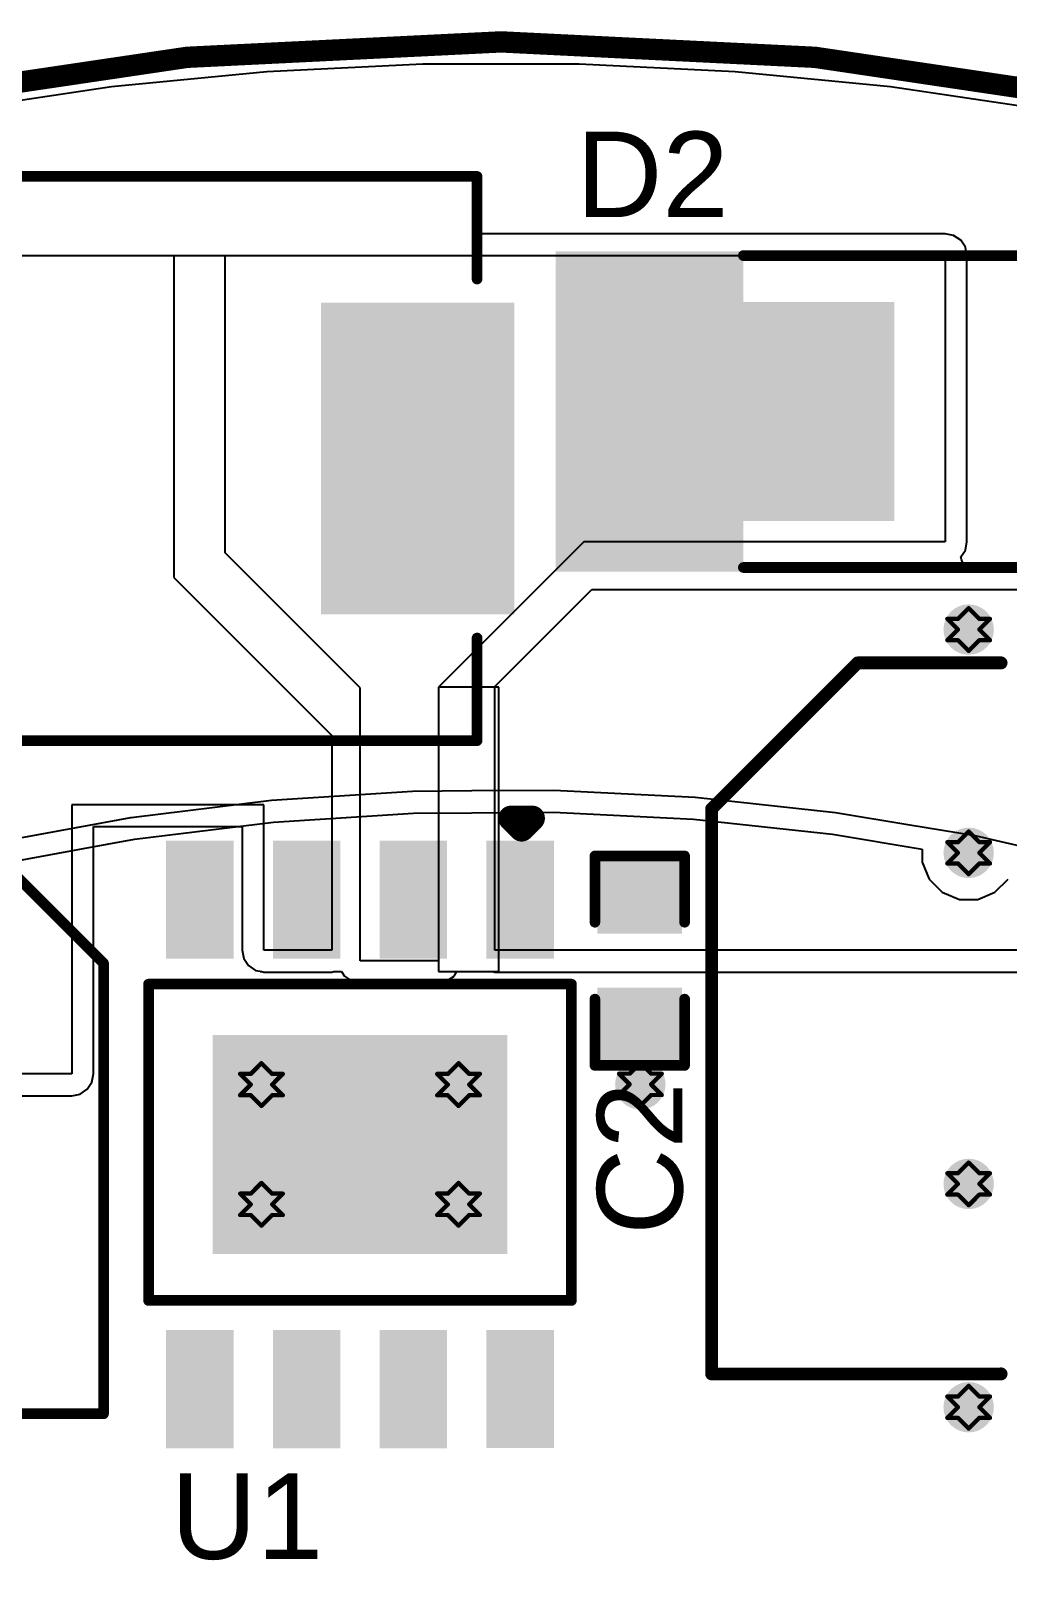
# Model space of a CAD drawing. Header units: inches. Extents: x -38 to 391, y -38 to 85.
# Drawn here: x -5.59 to 6.03, y 19.68 to 38.23 of the extents above; entities that cross this region are included whole.
import ezdxf

# ---------------------------------------------------------------- set-up
doc = ezdxf.new("R2010")
doc.units = ezdxf.units.IN
for name, color, linetype in [('Board Outline', 216, 'Continuous'), ('Bottom Layer', 5, 'Continuous'), ('Drill Drawing', 1, 'Continuous'), ('Top Layer', 1, 'Continuous'), ('Top Overlay', 2, 'Continuous'), ('Top Paste', 8, 'Continuous'), ('Top Solder', 216, 'Continuous'), ('Via Holes', 16, 'Continuous')]:
    doc.layers.add(name, color=color, linetype=linetype)
doc.styles.add('Arial', font='', dxfattribs={"height": 0.2})
doc.styles.get('Arial').set_extended_font_data('Arial')

msp = doc.modelspace()

# ---------------------------------------------------------------- hatches: boundary and pattern name
at = {"layer": 'Bottom Layer'}
h = msp.add_hatch(color=5, dxfattribs=at)
edge = h.paths.add_edge_path()
edge.add_arc((5.563, 31.114), 0.3, 0, 360)
h = msp.add_hatch(color=5, dxfattribs=at)
edge = h.paths.add_edge_path()
edge.add_arc((5.563, 28.46), 0.3, 0, 360)
h = msp.add_hatch(color=5, dxfattribs=at)
edge = h.paths.add_edge_path()
edge.add_arc((-2.849, 25.705), 0.3, 0, 360)
h = msp.add_hatch(color=5, dxfattribs=at)
edge = h.paths.add_edge_path()
edge.add_arc((-0.504, 25.705), 0.3, 0, 360)
h = msp.add_hatch(color=5, dxfattribs=at)
edge = h.paths.add_edge_path()
edge.add_arc((1.658, 25.708), 0.3, 0, 360)
h = msp.add_hatch(color=5, dxfattribs=at)
edge = h.paths.add_edge_path()
edge.add_arc((5.563, 24.524), 0.3, 0, 360)
h = msp.add_hatch(color=5, dxfattribs=at)
edge = h.paths.add_edge_path()
edge.add_arc((-2.849, 24.282), 0.3, 0, 360)
h = msp.add_hatch(color=5, dxfattribs=at)
edge = h.paths.add_edge_path()
edge.add_arc((-0.504, 24.282), 0.3, 0, 360)
h = msp.add_hatch(color=5, dxfattribs=at)
edge = h.paths.add_edge_path()
edge.add_arc((5.563, 21.87), 0.3, 0, 360)
at = {"layer": 'Top Layer'}
for points in [[(0.059, 34.897), (0.059, 31.397), (-2.041, 31.397), (-2.041, 34.897)], [(4.575, 34.906), (4.575, 32.506), (1.775, 32.506), (1.775, 34.906)], [(-3.281, 28.502), (-3.281, 27.302), (-3.881, 27.302), (-3.881, 28.502)], [(-2.011, 28.502), (-2.011, 27.302), (-2.611, 27.302), (-2.611, 28.502)], [(-0.741, 28.502), (-0.741, 27.302), (-1.341, 27.302), (-1.341, 28.502)], [(0.529, 28.502), (0.529, 27.302), (-0.071, 27.302), (-0.071, 28.502)], [(1.206, 28.321), (2.095, 28.321), (2.095, 27.559), (1.206, 27.559)], [(1.206, 26.797), (2.095, 26.797), (2.095, 26.035), (1.206, 26.035)], [(-0.026, 26.194), (-0.026, 23.794), (-3.326, 23.794), (-3.326, 26.194)], [(-3.281, 22.685), (-3.281, 21.485), (-3.881, 21.485), (-3.881, 22.685)], [(-2.011, 22.685), (-2.011, 21.485), (-2.611, 21.485), (-2.611, 22.685)], [(-0.741, 22.685), (-0.741, 21.485), (-1.341, 21.485), (-1.341, 22.685)], [(0.529, 22.685), (0.529, 21.485), (-0.071, 21.485), (-0.071, 22.685)]]:
    msp.add_hatch(color=1, dxfattribs=at).paths.add_polyline_path(points)
h = msp.add_hatch(color=1, dxfattribs=at)
edge = h.paths.add_edge_path()
edge.add_arc((5.563, 31.114), 0.3, 0, 360)
h = msp.add_hatch(color=1, dxfattribs=at)
edge = h.paths.add_edge_path()
edge.add_arc((5.563, 28.46), 0.3, 0, 360)
h = msp.add_hatch(color=1, dxfattribs=at)
edge = h.paths.add_edge_path()
edge.add_arc((-2.849, 25.705), 0.3, 0, 360)
h = msp.add_hatch(color=1, dxfattribs=at)
edge = h.paths.add_edge_path()
edge.add_arc((-0.504, 25.705), 0.3, 0, 360)
h = msp.add_hatch(color=1, dxfattribs=at)
edge = h.paths.add_edge_path()
edge.add_arc((1.658, 25.708), 0.3, 0, 360)
h = msp.add_hatch(color=1, dxfattribs=at)
edge = h.paths.add_edge_path()
edge.add_arc((5.563, 24.524), 0.3, 0, 360)
h = msp.add_hatch(color=1, dxfattribs=at)
edge = h.paths.add_edge_path()
edge.add_arc((-2.849, 24.282), 0.3, 0, 360)
h = msp.add_hatch(color=1, dxfattribs=at)
edge = h.paths.add_edge_path()
edge.add_arc((-0.504, 24.282), 0.3, 0, 360)
h = msp.add_hatch(color=1, dxfattribs=at)
edge = h.paths.add_edge_path()
edge.add_arc((5.563, 21.87), 0.3, 0, 360)
at = {"layer": 'Top Overlay'}
for points in [[(2.884, 35.611), (0.649, 35.611), (0.649, 34.95), (2.884, 34.95)], [(1.741, 35.357), (0.649, 35.357), (0.649, 32.36), (1.741, 32.36)], [(2.884, 32.461), (0.649, 32.461), (0.649, 31.801), (2.884, 31.801)]]:
    msp.add_hatch(color=2, dxfattribs=at).paths.add_polyline_path(points)
at = {"layer": 'Top Paste'}
for points in [[(0.059, 34.897), (0.059, 31.397), (-2.041, 31.397), (-2.041, 34.897)], [(4.575, 34.906), (4.575, 32.506), (1.775, 32.506), (1.775, 34.906)], [(-3.281, 28.502), (-3.281, 27.302), (-3.881, 27.302), (-3.881, 28.502)], [(-2.011, 28.502), (-2.011, 27.302), (-2.611, 27.302), (-2.611, 28.502)], [(-0.741, 28.502), (-0.741, 27.302), (-1.341, 27.302), (-1.341, 28.502)], [(0.529, 28.502), (0.529, 27.302), (-0.071, 27.302), (-0.071, 28.502)], [(1.206, 28.321), (2.095, 28.321), (2.095, 27.559), (1.206, 27.559)], [(1.206, 26.797), (2.095, 26.797), (2.095, 26.035), (1.206, 26.035)], [(-0.026, 26.194), (-0.026, 23.794), (-3.326, 23.794), (-3.326, 26.194)], [(-3.281, 22.685), (-3.281, 21.485), (-3.881, 21.485), (-3.881, 22.685)], [(-2.011, 22.685), (-2.011, 21.485), (-2.611, 21.485), (-2.611, 22.685)], [(-0.741, 22.685), (-0.741, 21.485), (-1.341, 21.485), (-1.341, 22.685)], [(0.529, 22.685), (0.529, 21.485), (-0.071, 21.485), (-0.071, 22.685)]]:
    msp.add_hatch(color=8, dxfattribs=at).paths.add_polyline_path(points)
at = {"layer": 'Top Solder'}
for points in [[(0.161, 34.999), (0.161, 31.295), (-2.142, 31.295), (-2.142, 34.999)], [(4.677, 35.007), (4.677, 32.404), (1.673, 32.404), (1.673, 35.007)], [(-3.18, 28.604), (-3.18, 27.2), (-3.983, 27.2), (-3.983, 28.604)], [(-1.91, 28.604), (-1.91, 27.201), (-2.713, 27.201), (-2.713, 28.604)], [(-0.64, 28.604), (-0.64, 27.2), (-1.443, 27.2), (-1.443, 28.604)], [(0.63, 28.604), (0.63, 27.201), (-0.173, 27.201), (-0.173, 28.604)], [(1.147, 28.381), (2.155, 28.381), (2.155, 27.499), (1.147, 27.499)], [(1.147, 26.857), (2.155, 26.857), (2.155, 25.975), (1.147, 25.975)], [(0.075, 26.295), (0.075, 23.692), (-3.428, 23.692), (-3.428, 26.295)], [(-3.18, 22.787), (-3.18, 21.383), (-3.983, 21.383), (-3.983, 22.787)], [(-1.91, 22.787), (-1.91, 21.383), (-2.713, 21.383), (-2.713, 22.787)], [(-0.64, 22.787), (-0.64, 21.383), (-1.443, 21.383), (-1.443, 22.787)], [(0.63, 22.787), (0.63, 21.384), (-0.173, 21.384), (-0.173, 22.787)]]:
    msp.add_hatch(color=216, dxfattribs=at).paths.add_polyline_path(points)
at = {"layer": 'Via Holes'}
h = msp.add_hatch(color=7, dxfattribs=at)
edge = h.paths.add_edge_path()
edge.add_arc((5.563, 31.114), 0.15, 0, 360)
h = msp.add_hatch(color=7, dxfattribs=at)
edge = h.paths.add_edge_path()
edge.add_arc((5.563, 28.46), 0.15, 0, 360)
h = msp.add_hatch(color=7, dxfattribs=at)
edge = h.paths.add_edge_path()
edge.add_arc((-2.849, 25.705), 0.15, 0, 360)
h = msp.add_hatch(color=7, dxfattribs=at)
edge = h.paths.add_edge_path()
edge.add_arc((-0.504, 25.705), 0.15, 0, 360)
h = msp.add_hatch(color=7, dxfattribs=at)
edge = h.paths.add_edge_path()
edge.add_arc((1.658, 25.708), 0.15, 0, 360)
h = msp.add_hatch(color=7, dxfattribs=at)
edge = h.paths.add_edge_path()
edge.add_arc((5.563, 24.524), 0.15, 0, 360)
h = msp.add_hatch(color=7, dxfattribs=at)
edge = h.paths.add_edge_path()
edge.add_arc((-2.849, 24.282), 0.15, 0, 360)
h = msp.add_hatch(color=7, dxfattribs=at)
edge = h.paths.add_edge_path()
edge.add_arc((-0.504, 24.282), 0.15, 0, 360)
h = msp.add_hatch(color=7, dxfattribs=at)
edge = h.paths.add_edge_path()
edge.add_arc((5.563, 21.87), 0.15, 0, 360)

# ---------------------------------------------------------------- linework, layer by layer
at = {"layer": 'Board Outline'}
msp.add_lwpolyline([(38.101, 0, 0.254, 0.254, 1), (-38.099, 0, 0.254, 0.254, 1)], format="xyseb", close=True, dxfattribs=at)
at = {"layer": 'Bottom Layer'}
for p, q in [((-4.634, 37.568), (-2.785, 37.75)), ((-2.785, 37.75), (-0.929, 37.841)), ((-0.929, 37.841), (0.929, 37.841)), ((0.929, 37.841), (2.785, 37.75)), ((2.785, 37.75), (4.634, 37.568)), ((-6.471, 37.295), (-4.634, 37.568)), ((4.634, 37.568), (6.471, 37.295)), ((-1.051, 29.191), (-2.729, 29.082)), ((-0.347, 29.196), (-1.051, 29.191)), ((0.63, 29.203), (-0.347, 29.196)), ((2.309, 29.119), (0.63, 29.203)), ((-2.729, 29.082), (-4.397, 28.877)), ((-0.345, 28.937), (0.625, 28.944)), ((0.625, 28.944), (2.289, 28.86)), ((3.981, 28.937), (2.309, 29.119)), ((-5.054, 28.758), (-6.052, 28.576)), ((-4.405, 28.876), (-5.054, 28.758)), ((-4.397, 28.877), (-4.405, 28.876)), ((-4.405, 28.876), (-4.405, 28.876)), ((-4.358, 28.621), (-2.705, 28.824)), ((-2.705, 28.824), (-1.042, 28.932)), ((-1.042, 28.932), (-0.345, 28.937)), ((2.289, 28.86), (3.945, 28.681)), ((4.839, 28.794), (3.981, 28.937)), ((5.639, 28.661), (4.839, 28.794)), ((-5.008, 28.503), (-4.358, 28.621)), ((3.945, 28.681), (5.009, 28.503)), ((6.956, 28.362), (5.639, 28.661)), ((-5.998, 28.323), (-5.008, 28.503)), ((5.009, 28.503), (5.009, 28.35)), ((5.009, 28.35), (5.093, 28.146)), ((5.093, 28.146), (5.249, 27.991)), ((5.876, 27.991), (6.032, 28.146)), ((5.249, 27.991), (5.452, 27.906)), ((5.452, 27.906), (5.673, 27.906)), ((5.673, 27.906), (5.876, 27.991))]:
    msp.add_line(p, q, dxfattribs=at)
at = {"layer": 'Drill Drawing'}
for points in [[(5.436, 31.241, 0.0508, 0.0508, 0), (5.563, 31.368, 0.0508, 0.0508, 0)], [(5.563, 31.368, 0.0508, 0.0508, 0), (5.69, 31.241, 0.0508, 0.0508, 0)], [(5.309, 31.241, 0.0508, 0.0508, 0), (5.436, 31.114, 0.0508, 0.0508, 0)], [(5.309, 31.241, 0.0508, 0.0508, 0), (5.436, 31.241, 0.0508, 0.0508, 0)], [(5.69, 31.241, 0.0508, 0.0508, 0), (5.817, 31.241, 0.0508, 0.0508, 0)], [(5.69, 31.114, 0.0508, 0.0508, 0), (5.817, 31.241, 0.0508, 0.0508, 0)], [(5.309, 30.987, 0.0508, 0.0508, 0), (5.436, 31.114, 0.0508, 0.0508, 0)], [(5.309, 30.987, 0.0508, 0.0508, 0), (5.436, 30.987, 0.0508, 0.0508, 0)], [(5.436, 30.987, 0.0508, 0.0508, 0), (5.563, 30.86, 0.0508, 0.0508, 0)], [(5.563, 30.86, 0.0508, 0.0508, 0), (5.69, 30.987, 0.0508, 0.0508, 0)], [(5.69, 31.114, 0.0508, 0.0508, 0), (5.817, 30.987, 0.0508, 0.0508, 0)], [(5.69, 30.987, 0.0508, 0.0508, 0), (5.817, 30.987, 0.0508, 0.0508, 0)], [(5.309, 28.587, 0.0508, 0.0508, 0), (5.436, 28.46, 0.0508, 0.0508, 0)], [(5.309, 28.587, 0.0508, 0.0508, 0), (5.436, 28.587, 0.0508, 0.0508, 0)], [(5.436, 28.587, 0.0508, 0.0508, 0), (5.563, 28.714, 0.0508, 0.0508, 0)], [(5.563, 28.714, 0.0508, 0.0508, 0), (5.69, 28.587, 0.0508, 0.0508, 0)], [(5.69, 28.587, 0.0508, 0.0508, 0), (5.817, 28.587, 0.0508, 0.0508, 0)], [(5.69, 28.46, 0.0508, 0.0508, 0), (5.817, 28.587, 0.0508, 0.0508, 0)], [(5.309, 28.333, 0.0508, 0.0508, 0), (5.436, 28.46, 0.0508, 0.0508, 0)], [(5.69, 28.46, 0.0508, 0.0508, 0), (5.817, 28.333, 0.0508, 0.0508, 0)], [(5.309, 28.333, 0.0508, 0.0508, 0), (5.436, 28.333, 0.0508, 0.0508, 0)], [(5.436, 28.333, 0.0508, 0.0508, 0), (5.563, 28.206, 0.0508, 0.0508, 0)], [(5.563, 28.206, 0.0508, 0.0508, 0), (5.69, 28.333, 0.0508, 0.0508, 0)], [(5.69, 28.333, 0.0508, 0.0508, 0), (5.817, 28.333, 0.0508, 0.0508, 0)], [(-2.976, 25.832, 0.0508, 0.0508, 0), (-2.849, 25.959, 0.0508, 0.0508, 0)], [(-2.849, 25.959, 0.0508, 0.0508, 0), (-2.722, 25.832, 0.0508, 0.0508, 0)], [(-0.631, 25.832, 0.0508, 0.0508, 0), (-0.504, 25.959, 0.0508, 0.0508, 0)], [(-0.504, 25.959, 0.0508, 0.0508, 0), (-0.377, 25.832, 0.0508, 0.0508, 0)], [(1.531, 25.835, 0.0508, 0.0508, 0), (1.658, 25.962, 0.0508, 0.0508, 0)], [(1.658, 25.962, 0.0508, 0.0508, 0), (1.785, 25.835, 0.0508, 0.0508, 0)], [(-3.103, 25.832, 0.0508, 0.0508, 0), (-2.976, 25.705, 0.0508, 0.0508, 0)], [(-3.103, 25.832, 0.0508, 0.0508, 0), (-2.976, 25.832, 0.0508, 0.0508, 0)], [(-2.722, 25.832, 0.0508, 0.0508, 0), (-2.595, 25.832, 0.0508, 0.0508, 0)], [(-2.722, 25.705, 0.0508, 0.0508, 0), (-2.595, 25.832, 0.0508, 0.0508, 0)], [(-0.758, 25.832, 0.0508, 0.0508, 0), (-0.631, 25.705, 0.0508, 0.0508, 0)], [(-0.758, 25.832, 0.0508, 0.0508, 0), (-0.631, 25.832, 0.0508, 0.0508, 0)], [(-0.377, 25.832, 0.0508, 0.0508, 0), (-0.25, 25.832, 0.0508, 0.0508, 0)], [(-0.377, 25.705, 0.0508, 0.0508, 0), (-0.25, 25.832, 0.0508, 0.0508, 0)], [(1.404, 25.835, 0.0508, 0.0508, 0), (1.531, 25.708, 0.0508, 0.0508, 0)], [(1.404, 25.835, 0.0508, 0.0508, 0), (1.531, 25.835, 0.0508, 0.0508, 0)], [(1.785, 25.835, 0.0508, 0.0508, 0), (1.912, 25.835, 0.0508, 0.0508, 0)], [(1.785, 25.708, 0.0508, 0.0508, 0), (1.912, 25.835, 0.0508, 0.0508, 0)], [(-3.103, 25.578, 0.0508, 0.0508, 0), (-2.976, 25.705, 0.0508, 0.0508, 0)], [(-3.103, 25.578, 0.0508, 0.0508, 0), (-2.976, 25.578, 0.0508, 0.0508, 0)], [(-2.976, 25.578, 0.0508, 0.0508, 0), (-2.849, 25.451, 0.0508, 0.0508, 0)], [(-2.849, 25.451, 0.0508, 0.0508, 0), (-2.722, 25.578, 0.0508, 0.0508, 0)], [(-2.722, 25.705, 0.0508, 0.0508, 0), (-2.595, 25.578, 0.0508, 0.0508, 0)], [(-2.722, 25.578, 0.0508, 0.0508, 0), (-2.595, 25.578, 0.0508, 0.0508, 0)], [(-0.758, 25.578, 0.0508, 0.0508, 0), (-0.631, 25.705, 0.0508, 0.0508, 0)], [(-0.758, 25.578, 0.0508, 0.0508, 0), (-0.631, 25.578, 0.0508, 0.0508, 0)], [(-0.631, 25.578, 0.0508, 0.0508, 0), (-0.504, 25.451, 0.0508, 0.0508, 0)], [(-0.504, 25.451, 0.0508, 0.0508, 0), (-0.377, 25.578, 0.0508, 0.0508, 0)], [(-0.377, 25.705, 0.0508, 0.0508, 0), (-0.25, 25.578, 0.0508, 0.0508, 0)], [(-0.377, 25.578, 0.0508, 0.0508, 0), (-0.25, 25.578, 0.0508, 0.0508, 0)], [(1.404, 25.581, 0.0508, 0.0508, 0), (1.531, 25.708, 0.0508, 0.0508, 0)], [(1.404, 25.581, 0.0508, 0.0508, 0), (1.531, 25.581, 0.0508, 0.0508, 0)], [(1.531, 25.581, 0.0508, 0.0508, 0), (1.658, 25.454, 0.0508, 0.0508, 0)], [(1.658, 25.454, 0.0508, 0.0508, 0), (1.785, 25.581, 0.0508, 0.0508, 0)], [(1.785, 25.708, 0.0508, 0.0508, 0), (1.912, 25.581, 0.0508, 0.0508, 0)], [(1.785, 25.581, 0.0508, 0.0508, 0), (1.912, 25.581, 0.0508, 0.0508, 0)], [(5.309, 24.651, 0.0508, 0.0508, 0), (5.436, 24.524, 0.0508, 0.0508, 0)], [(5.309, 24.651, 0.0508, 0.0508, 0), (5.436, 24.651, 0.0508, 0.0508, 0)], [(5.436, 24.651, 0.0508, 0.0508, 0), (5.563, 24.778, 0.0508, 0.0508, 0)], [(5.563, 24.778, 0.0508, 0.0508, 0), (5.69, 24.651, 0.0508, 0.0508, 0)], [(5.69, 24.651, 0.0508, 0.0508, 0), (5.817, 24.651, 0.0508, 0.0508, 0)], [(5.69, 24.524, 0.0508, 0.0508, 0), (5.817, 24.651, 0.0508, 0.0508, 0)], [(-2.976, 24.409, 0.0508, 0.0508, 0), (-2.849, 24.536, 0.0508, 0.0508, 0)], [(-2.849, 24.536, 0.0508, 0.0508, 0), (-2.722, 24.409, 0.0508, 0.0508, 0)], [(-0.631, 24.409, 0.0508, 0.0508, 0), (-0.504, 24.536, 0.0508, 0.0508, 0)], [(-0.504, 24.536, 0.0508, 0.0508, 0), (-0.377, 24.409, 0.0508, 0.0508, 0)], [(5.309, 24.397, 0.0508, 0.0508, 0), (5.436, 24.524, 0.0508, 0.0508, 0)], [(5.69, 24.524, 0.0508, 0.0508, 0), (5.817, 24.397, 0.0508, 0.0508, 0)], [(-3.103, 24.409, 0.0508, 0.0508, 0), (-2.976, 24.282, 0.0508, 0.0508, 0)], [(-3.103, 24.409, 0.0508, 0.0508, 0), (-2.976, 24.409, 0.0508, 0.0508, 0)], [(-3.103, 24.155, 0.0508, 0.0508, 0), (-2.976, 24.282, 0.0508, 0.0508, 0)], [(-2.722, 24.409, 0.0508, 0.0508, 0), (-2.595, 24.409, 0.0508, 0.0508, 0)], [(-2.722, 24.282, 0.0508, 0.0508, 0), (-2.595, 24.409, 0.0508, 0.0508, 0)], [(-2.722, 24.282, 0.0508, 0.0508, 0), (-2.595, 24.155, 0.0508, 0.0508, 0)], [(-0.758, 24.409, 0.0508, 0.0508, 0), (-0.631, 24.282, 0.0508, 0.0508, 0)], [(-0.758, 24.409, 0.0508, 0.0508, 0), (-0.631, 24.409, 0.0508, 0.0508, 0)], [(-0.758, 24.155, 0.0508, 0.0508, 0), (-0.631, 24.282, 0.0508, 0.0508, 0)], [(-0.377, 24.409, 0.0508, 0.0508, 0), (-0.25, 24.409, 0.0508, 0.0508, 0)], [(-0.377, 24.282, 0.0508, 0.0508, 0), (-0.25, 24.409, 0.0508, 0.0508, 0)], [(-0.377, 24.282, 0.0508, 0.0508, 0), (-0.25, 24.155, 0.0508, 0.0508, 0)], [(5.309, 24.397, 0.0508, 0.0508, 0), (5.436, 24.397, 0.0508, 0.0508, 0)], [(5.436, 24.397, 0.0508, 0.0508, 0), (5.563, 24.27, 0.0508, 0.0508, 0)], [(5.563, 24.27, 0.0508, 0.0508, 0), (5.69, 24.397, 0.0508, 0.0508, 0)], [(5.69, 24.397, 0.0508, 0.0508, 0), (5.817, 24.397, 0.0508, 0.0508, 0)], [(-3.103, 24.155, 0.0508, 0.0508, 0), (-2.976, 24.155, 0.0508, 0.0508, 0)], [(-2.976, 24.155, 0.0508, 0.0508, 0), (-2.849, 24.028, 0.0508, 0.0508, 0)], [(-2.849, 24.028, 0.0508, 0.0508, 0), (-2.722, 24.155, 0.0508, 0.0508, 0)], [(-2.722, 24.155, 0.0508, 0.0508, 0), (-2.595, 24.155, 0.0508, 0.0508, 0)], [(-0.758, 24.155, 0.0508, 0.0508, 0), (-0.631, 24.155, 0.0508, 0.0508, 0)], [(-0.631, 24.155, 0.0508, 0.0508, 0), (-0.504, 24.028, 0.0508, 0.0508, 0)], [(-0.504, 24.028, 0.0508, 0.0508, 0), (-0.377, 24.155, 0.0508, 0.0508, 0)], [(-0.377, 24.155, 0.0508, 0.0508, 0), (-0.25, 24.155, 0.0508, 0.0508, 0)], [(5.436, 21.997, 0.0508, 0.0508, 0), (5.563, 22.124, 0.0508, 0.0508, 0)], [(5.563, 22.124, 0.0508, 0.0508, 0), (5.69, 21.997, 0.0508, 0.0508, 0)], [(5.309, 21.997, 0.0508, 0.0508, 0), (5.436, 21.87, 0.0508, 0.0508, 0)], [(5.309, 21.997, 0.0508, 0.0508, 0), (5.436, 21.997, 0.0508, 0.0508, 0)], [(5.309, 21.743, 0.0508, 0.0508, 0), (5.436, 21.87, 0.0508, 0.0508, 0)], [(5.69, 21.997, 0.0508, 0.0508, 0), (5.817, 21.997, 0.0508, 0.0508, 0)], [(5.69, 21.87, 0.0508, 0.0508, 0), (5.817, 21.997, 0.0508, 0.0508, 0)], [(5.69, 21.87, 0.0508, 0.0508, 0), (5.817, 21.743, 0.0508, 0.0508, 0)], [(5.309, 21.743, 0.0508, 0.0508, 0), (5.436, 21.743, 0.0508, 0.0508, 0)], [(5.436, 21.743, 0.0508, 0.0508, 0), (5.563, 21.616, 0.0508, 0.0508, 0)], [(5.563, 21.616, 0.0508, 0.0508, 0), (5.69, 21.743, 0.0508, 0.0508, 0)], [(5.69, 21.743, 0.0508, 0.0508, 0), (5.817, 21.743, 0.0508, 0.0508, 0)]]:
    msp.add_lwpolyline(points, format="xyseb", dxfattribs=at)
for points in [[(5.55, 31.368, 0.0254, 0.0254, 1), (5.575, 31.368, 0.0254, 0.0254, 1)], [(5.55, 31.368, 0.0254, 0.0254, 1), (5.575, 31.368, 0.0254, 0.0254, 1)], [(5.296, 31.241, 0.0254, 0.0254, 1), (5.321, 31.241, 0.0254, 0.0254, 1)], [(5.296, 31.241, 0.0254, 0.0254, 1), (5.321, 31.241, 0.0254, 0.0254, 1)], [(5.423, 31.241, 0.0254, 0.0254, 1), (5.448, 31.241, 0.0254, 0.0254, 1)], [(5.423, 31.241, 0.0254, 0.0254, 1), (5.448, 31.241, 0.0254, 0.0254, 1)], [(5.677, 31.241, 0.0254, 0.0254, 1), (5.702, 31.241, 0.0254, 0.0254, 1)], [(5.677, 31.241, 0.0254, 0.0254, 1), (5.702, 31.241, 0.0254, 0.0254, 1)], [(5.804, 31.241, 0.0254, 0.0254, 1), (5.829, 31.241, 0.0254, 0.0254, 1)], [(5.804, 31.241, 0.0254, 0.0254, 1), (5.829, 31.241, 0.0254, 0.0254, 1)], [(5.296, 30.987, 0.0254, 0.0254, 1), (5.321, 30.987, 0.0254, 0.0254, 1)], [(5.296, 30.987, 0.0254, 0.0254, 1), (5.321, 30.987, 0.0254, 0.0254, 1)], [(5.423, 31.114, 0.0254, 0.0254, 1), (5.448, 31.114, 0.0254, 0.0254, 1)], [(5.423, 31.114, 0.0254, 0.0254, 1), (5.448, 31.114, 0.0254, 0.0254, 1)], [(5.423, 30.987, 0.0254, 0.0254, 1), (5.448, 30.987, 0.0254, 0.0254, 1)], [(5.423, 30.987, 0.0254, 0.0254, 1), (5.448, 30.987, 0.0254, 0.0254, 1)], [(5.677, 31.114, 0.0254, 0.0254, 1), (5.702, 31.114, 0.0254, 0.0254, 1)], [(5.677, 31.114, 0.0254, 0.0254, 1), (5.702, 31.114, 0.0254, 0.0254, 1)], [(5.677, 30.987, 0.0254, 0.0254, 1), (5.702, 30.987, 0.0254, 0.0254, 1)], [(5.677, 30.987, 0.0254, 0.0254, 1), (5.702, 30.987, 0.0254, 0.0254, 1)], [(5.804, 30.987, 0.0254, 0.0254, 1), (5.829, 30.987, 0.0254, 0.0254, 1)], [(5.804, 30.987, 0.0254, 0.0254, 1), (5.829, 30.987, 0.0254, 0.0254, 1)], [(5.55, 30.86, 0.0254, 0.0254, 1), (5.575, 30.86, 0.0254, 0.0254, 1)], [(5.55, 30.86, 0.0254, 0.0254, 1), (5.575, 30.86, 0.0254, 0.0254, 1)], [(5.296, 28.587, 0.0254, 0.0254, 1), (5.321, 28.587, 0.0254, 0.0254, 1)], [(5.296, 28.587, 0.0254, 0.0254, 1), (5.321, 28.587, 0.0254, 0.0254, 1)], [(5.423, 28.587, 0.0254, 0.0254, 1), (5.448, 28.587, 0.0254, 0.0254, 1)], [(5.423, 28.587, 0.0254, 0.0254, 1), (5.448, 28.587, 0.0254, 0.0254, 1)], [(5.55, 28.714, 0.0254, 0.0254, 1), (5.575, 28.714, 0.0254, 0.0254, 1)], [(5.55, 28.714, 0.0254, 0.0254, 1), (5.575, 28.714, 0.0254, 0.0254, 1)], [(5.677, 28.587, 0.0254, 0.0254, 1), (5.702, 28.587, 0.0254, 0.0254, 1)], [(5.677, 28.587, 0.0254, 0.0254, 1), (5.702, 28.587, 0.0254, 0.0254, 1)], [(5.804, 28.587, 0.0254, 0.0254, 1), (5.829, 28.587, 0.0254, 0.0254, 1)], [(5.804, 28.587, 0.0254, 0.0254, 1), (5.829, 28.587, 0.0254, 0.0254, 1)], [(5.423, 28.46, 0.0254, 0.0254, 1), (5.448, 28.46, 0.0254, 0.0254, 1)], [(5.423, 28.46, 0.0254, 0.0254, 1), (5.448, 28.46, 0.0254, 0.0254, 1)], [(5.677, 28.46, 0.0254, 0.0254, 1), (5.702, 28.46, 0.0254, 0.0254, 1)], [(5.677, 28.46, 0.0254, 0.0254, 1), (5.702, 28.46, 0.0254, 0.0254, 1)], [(5.296, 28.333, 0.0254, 0.0254, 1), (5.321, 28.333, 0.0254, 0.0254, 1)], [(5.296, 28.333, 0.0254, 0.0254, 1), (5.321, 28.333, 0.0254, 0.0254, 1)], [(5.423, 28.333, 0.0254, 0.0254, 1), (5.448, 28.333, 0.0254, 0.0254, 1)], [(5.423, 28.333, 0.0254, 0.0254, 1), (5.448, 28.333, 0.0254, 0.0254, 1)], [(5.55, 28.206, 0.0254, 0.0254, 1), (5.575, 28.206, 0.0254, 0.0254, 1)], [(5.55, 28.206, 0.0254, 0.0254, 1), (5.575, 28.206, 0.0254, 0.0254, 1)], [(5.677, 28.333, 0.0254, 0.0254, 1), (5.702, 28.333, 0.0254, 0.0254, 1)], [(5.677, 28.333, 0.0254, 0.0254, 1), (5.702, 28.333, 0.0254, 0.0254, 1)], [(5.804, 28.333, 0.0254, 0.0254, 1), (5.829, 28.333, 0.0254, 0.0254, 1)], [(5.804, 28.333, 0.0254, 0.0254, 1), (5.829, 28.333, 0.0254, 0.0254, 1)], [(-2.862, 25.959, 0.0254, 0.0254, 1), (-2.836, 25.959, 0.0254, 0.0254, 1)], [(-2.862, 25.959, 0.0254, 0.0254, 1), (-2.836, 25.959, 0.0254, 0.0254, 1)], [(-0.517, 25.959, 0.0254, 0.0254, 1), (-0.491, 25.959, 0.0254, 0.0254, 1)], [(-0.517, 25.959, 0.0254, 0.0254, 1), (-0.491, 25.959, 0.0254, 0.0254, 1)], [(1.646, 25.962, 0.0254, 0.0254, 1), (1.671, 25.962, 0.0254, 0.0254, 1)], [(1.646, 25.962, 0.0254, 0.0254, 1), (1.671, 25.962, 0.0254, 0.0254, 1)], [(-3.116, 25.832, 0.0254, 0.0254, 1), (-3.09, 25.832, 0.0254, 0.0254, 1)], [(-3.116, 25.832, 0.0254, 0.0254, 1), (-3.09, 25.832, 0.0254, 0.0254, 1)], [(-2.989, 25.832, 0.0254, 0.0254, 1), (-2.963, 25.832, 0.0254, 0.0254, 1)], [(-2.989, 25.832, 0.0254, 0.0254, 1), (-2.963, 25.832, 0.0254, 0.0254, 1)], [(-2.735, 25.832, 0.0254, 0.0254, 1), (-2.709, 25.832, 0.0254, 0.0254, 1)], [(-2.735, 25.832, 0.0254, 0.0254, 1), (-2.709, 25.832, 0.0254, 0.0254, 1)], [(-2.608, 25.832, 0.0254, 0.0254, 1), (-2.582, 25.832, 0.0254, 0.0254, 1)], [(-2.608, 25.832, 0.0254, 0.0254, 1), (-2.582, 25.832, 0.0254, 0.0254, 1)], [(-0.771, 25.832, 0.0254, 0.0254, 1), (-0.745, 25.832, 0.0254, 0.0254, 1)], [(-0.771, 25.832, 0.0254, 0.0254, 1), (-0.745, 25.832, 0.0254, 0.0254, 1)], [(-0.644, 25.832, 0.0254, 0.0254, 1), (-0.618, 25.832, 0.0254, 0.0254, 1)], [(-0.644, 25.832, 0.0254, 0.0254, 1), (-0.618, 25.832, 0.0254, 0.0254, 1)], [(-0.39, 25.832, 0.0254, 0.0254, 1), (-0.364, 25.832, 0.0254, 0.0254, 1)], [(-0.39, 25.832, 0.0254, 0.0254, 1), (-0.364, 25.832, 0.0254, 0.0254, 1)], [(-0.263, 25.832, 0.0254, 0.0254, 1), (-0.237, 25.832, 0.0254, 0.0254, 1)], [(-0.263, 25.832, 0.0254, 0.0254, 1), (-0.237, 25.832, 0.0254, 0.0254, 1)], [(1.392, 25.835, 0.0254, 0.0254, 1), (1.417, 25.835, 0.0254, 0.0254, 1)], [(1.392, 25.835, 0.0254, 0.0254, 1), (1.417, 25.835, 0.0254, 0.0254, 1)], [(1.519, 25.835, 0.0254, 0.0254, 1), (1.544, 25.835, 0.0254, 0.0254, 1)], [(1.519, 25.835, 0.0254, 0.0254, 1), (1.544, 25.835, 0.0254, 0.0254, 1)], [(1.773, 25.835, 0.0254, 0.0254, 1), (1.798, 25.835, 0.0254, 0.0254, 1)], [(1.773, 25.835, 0.0254, 0.0254, 1), (1.798, 25.835, 0.0254, 0.0254, 1)], [(1.9, 25.835, 0.0254, 0.0254, 1), (1.925, 25.835, 0.0254, 0.0254, 1)], [(1.9, 25.835, 0.0254, 0.0254, 1), (1.925, 25.835, 0.0254, 0.0254, 1)], [(-3.116, 25.578, 0.0254, 0.0254, 1), (-3.09, 25.578, 0.0254, 0.0254, 1)], [(-3.116, 25.578, 0.0254, 0.0254, 1), (-3.09, 25.578, 0.0254, 0.0254, 1)], [(-2.989, 25.705, 0.0254, 0.0254, 1), (-2.963, 25.705, 0.0254, 0.0254, 1)], [(-2.989, 25.705, 0.0254, 0.0254, 1), (-2.963, 25.705, 0.0254, 0.0254, 1)], [(-2.989, 25.578, 0.0254, 0.0254, 1), (-2.963, 25.578, 0.0254, 0.0254, 1)], [(-2.989, 25.578, 0.0254, 0.0254, 1), (-2.963, 25.578, 0.0254, 0.0254, 1)], [(-2.735, 25.705, 0.0254, 0.0254, 1), (-2.709, 25.705, 0.0254, 0.0254, 1)], [(-2.735, 25.705, 0.0254, 0.0254, 1), (-2.709, 25.705, 0.0254, 0.0254, 1)], [(-2.735, 25.578, 0.0254, 0.0254, 1), (-2.709, 25.578, 0.0254, 0.0254, 1)], [(-2.735, 25.578, 0.0254, 0.0254, 1), (-2.709, 25.578, 0.0254, 0.0254, 1)], [(-2.608, 25.578, 0.0254, 0.0254, 1), (-2.582, 25.578, 0.0254, 0.0254, 1)], [(-2.608, 25.578, 0.0254, 0.0254, 1), (-2.582, 25.578, 0.0254, 0.0254, 1)], [(-0.771, 25.578, 0.0254, 0.0254, 1), (-0.745, 25.578, 0.0254, 0.0254, 1)], [(-0.771, 25.578, 0.0254, 0.0254, 1), (-0.745, 25.578, 0.0254, 0.0254, 1)], [(-0.644, 25.705, 0.0254, 0.0254, 1), (-0.618, 25.705, 0.0254, 0.0254, 1)], [(-0.644, 25.705, 0.0254, 0.0254, 1), (-0.618, 25.705, 0.0254, 0.0254, 1)], [(-0.644, 25.578, 0.0254, 0.0254, 1), (-0.618, 25.578, 0.0254, 0.0254, 1)], [(-0.644, 25.578, 0.0254, 0.0254, 1), (-0.618, 25.578, 0.0254, 0.0254, 1)], [(-0.39, 25.705, 0.0254, 0.0254, 1), (-0.364, 25.705, 0.0254, 0.0254, 1)], [(-0.39, 25.705, 0.0254, 0.0254, 1), (-0.364, 25.705, 0.0254, 0.0254, 1)], [(-0.39, 25.578, 0.0254, 0.0254, 1), (-0.364, 25.578, 0.0254, 0.0254, 1)], [(-0.39, 25.578, 0.0254, 0.0254, 1), (-0.364, 25.578, 0.0254, 0.0254, 1)], [(-0.263, 25.578, 0.0254, 0.0254, 1), (-0.237, 25.578, 0.0254, 0.0254, 1)], [(-0.263, 25.578, 0.0254, 0.0254, 1), (-0.237, 25.578, 0.0254, 0.0254, 1)], [(1.392, 25.581, 0.0254, 0.0254, 1), (1.417, 25.581, 0.0254, 0.0254, 1)], [(1.392, 25.581, 0.0254, 0.0254, 1), (1.417, 25.581, 0.0254, 0.0254, 1)], [(1.519, 25.708, 0.0254, 0.0254, 1), (1.544, 25.708, 0.0254, 0.0254, 1)], [(1.519, 25.708, 0.0254, 0.0254, 1), (1.544, 25.708, 0.0254, 0.0254, 1)], [(1.519, 25.581, 0.0254, 0.0254, 1), (1.544, 25.581, 0.0254, 0.0254, 1)], [(1.519, 25.581, 0.0254, 0.0254, 1), (1.544, 25.581, 0.0254, 0.0254, 1)], [(1.773, 25.708, 0.0254, 0.0254, 1), (1.798, 25.708, 0.0254, 0.0254, 1)], [(1.773, 25.708, 0.0254, 0.0254, 1), (1.798, 25.708, 0.0254, 0.0254, 1)], [(1.773, 25.581, 0.0254, 0.0254, 1), (1.798, 25.581, 0.0254, 0.0254, 1)], [(1.773, 25.581, 0.0254, 0.0254, 1), (1.798, 25.581, 0.0254, 0.0254, 1)], [(1.9, 25.581, 0.0254, 0.0254, 1), (1.925, 25.581, 0.0254, 0.0254, 1)], [(1.9, 25.581, 0.0254, 0.0254, 1), (1.925, 25.581, 0.0254, 0.0254, 1)], [(-2.862, 25.451, 0.0254, 0.0254, 1), (-2.836, 25.451, 0.0254, 0.0254, 1)], [(-2.862, 25.451, 0.0254, 0.0254, 1), (-2.836, 25.451, 0.0254, 0.0254, 1)], [(-0.517, 25.451, 0.0254, 0.0254, 1), (-0.491, 25.451, 0.0254, 0.0254, 1)], [(-0.517, 25.451, 0.0254, 0.0254, 1), (-0.491, 25.451, 0.0254, 0.0254, 1)], [(1.646, 25.454, 0.0254, 0.0254, 1), (1.671, 25.454, 0.0254, 0.0254, 1)], [(1.646, 25.454, 0.0254, 0.0254, 1), (1.671, 25.454, 0.0254, 0.0254, 1)], [(5.296, 24.651, 0.0254, 0.0254, 1), (5.321, 24.651, 0.0254, 0.0254, 1)], [(5.296, 24.651, 0.0254, 0.0254, 1), (5.321, 24.651, 0.0254, 0.0254, 1)], [(5.423, 24.651, 0.0254, 0.0254, 1), (5.448, 24.651, 0.0254, 0.0254, 1)], [(5.423, 24.651, 0.0254, 0.0254, 1), (5.448, 24.651, 0.0254, 0.0254, 1)], [(5.55, 24.778, 0.0254, 0.0254, 1), (5.575, 24.778, 0.0254, 0.0254, 1)], [(5.55, 24.778, 0.0254, 0.0254, 1), (5.575, 24.778, 0.0254, 0.0254, 1)], [(5.677, 24.651, 0.0254, 0.0254, 1), (5.702, 24.651, 0.0254, 0.0254, 1)], [(5.677, 24.651, 0.0254, 0.0254, 1), (5.702, 24.651, 0.0254, 0.0254, 1)], [(5.804, 24.651, 0.0254, 0.0254, 1), (5.829, 24.651, 0.0254, 0.0254, 1)], [(5.804, 24.651, 0.0254, 0.0254, 1), (5.829, 24.651, 0.0254, 0.0254, 1)], [(-2.861, 24.536, 0.0254, 0.0254, 1), (-2.836, 24.536, 0.0254, 0.0254, 1)], [(-2.861, 24.536, 0.0254, 0.0254, 1), (-2.836, 24.536, 0.0254, 0.0254, 1)], [(-0.517, 24.536, 0.0254, 0.0254, 1), (-0.491, 24.536, 0.0254, 0.0254, 1)], [(-0.517, 24.536, 0.0254, 0.0254, 1), (-0.491, 24.536, 0.0254, 0.0254, 1)], [(5.423, 24.524, 0.0254, 0.0254, 1), (5.448, 24.524, 0.0254, 0.0254, 1)], [(5.423, 24.524, 0.0254, 0.0254, 1), (5.448, 24.524, 0.0254, 0.0254, 1)], [(5.677, 24.524, 0.0254, 0.0254, 1), (5.702, 24.524, 0.0254, 0.0254, 1)], [(5.677, 24.524, 0.0254, 0.0254, 1), (5.702, 24.524, 0.0254, 0.0254, 1)], [(-3.115, 24.409, 0.0254, 0.0254, 1), (-3.09, 24.409, 0.0254, 0.0254, 1)], [(-3.115, 24.409, 0.0254, 0.0254, 1), (-3.09, 24.409, 0.0254, 0.0254, 1)], [(-2.988, 24.409, 0.0254, 0.0254, 1), (-2.963, 24.409, 0.0254, 0.0254, 1)], [(-2.988, 24.409, 0.0254, 0.0254, 1), (-2.963, 24.409, 0.0254, 0.0254, 1)], [(-2.988, 24.282, 0.0254, 0.0254, 1), (-2.963, 24.282, 0.0254, 0.0254, 1)], [(-2.988, 24.282, 0.0254, 0.0254, 1), (-2.963, 24.282, 0.0254, 0.0254, 1)], [(-2.734, 24.409, 0.0254, 0.0254, 1), (-2.709, 24.409, 0.0254, 0.0254, 1)], [(-2.734, 24.409, 0.0254, 0.0254, 1), (-2.709, 24.409, 0.0254, 0.0254, 1)], [(-2.734, 24.282, 0.0254, 0.0254, 1), (-2.709, 24.282, 0.0254, 0.0254, 1)], [(-2.734, 24.282, 0.0254, 0.0254, 1), (-2.709, 24.282, 0.0254, 0.0254, 1)], [(-2.607, 24.409, 0.0254, 0.0254, 1), (-2.582, 24.409, 0.0254, 0.0254, 1)], [(-2.607, 24.409, 0.0254, 0.0254, 1), (-2.582, 24.409, 0.0254, 0.0254, 1)], [(-0.771, 24.409, 0.0254, 0.0254, 1), (-0.745, 24.409, 0.0254, 0.0254, 1)], [(-0.771, 24.409, 0.0254, 0.0254, 1), (-0.745, 24.409, 0.0254, 0.0254, 1)], [(-0.644, 24.409, 0.0254, 0.0254, 1), (-0.618, 24.409, 0.0254, 0.0254, 1)], [(-0.644, 24.409, 0.0254, 0.0254, 1), (-0.618, 24.409, 0.0254, 0.0254, 1)], [(-0.644, 24.282, 0.0254, 0.0254, 1), (-0.618, 24.282, 0.0254, 0.0254, 1)], [(-0.644, 24.282, 0.0254, 0.0254, 1), (-0.618, 24.282, 0.0254, 0.0254, 1)], [(-0.39, 24.409, 0.0254, 0.0254, 1), (-0.364, 24.409, 0.0254, 0.0254, 1)], [(-0.39, 24.409, 0.0254, 0.0254, 1), (-0.364, 24.409, 0.0254, 0.0254, 1)], [(-0.39, 24.282, 0.0254, 0.0254, 1), (-0.364, 24.282, 0.0254, 0.0254, 1)], [(-0.39, 24.282, 0.0254, 0.0254, 1), (-0.364, 24.282, 0.0254, 0.0254, 1)], [(-0.263, 24.409, 0.0254, 0.0254, 1), (-0.237, 24.409, 0.0254, 0.0254, 1)], [(-0.263, 24.409, 0.0254, 0.0254, 1), (-0.237, 24.409, 0.0254, 0.0254, 1)], [(5.296, 24.397, 0.0254, 0.0254, 1), (5.321, 24.397, 0.0254, 0.0254, 1)], [(5.296, 24.397, 0.0254, 0.0254, 1), (5.321, 24.397, 0.0254, 0.0254, 1)], [(5.423, 24.397, 0.0254, 0.0254, 1), (5.448, 24.397, 0.0254, 0.0254, 1)], [(5.423, 24.397, 0.0254, 0.0254, 1), (5.448, 24.397, 0.0254, 0.0254, 1)], [(5.677, 24.397, 0.0254, 0.0254, 1), (5.702, 24.397, 0.0254, 0.0254, 1)], [(5.677, 24.397, 0.0254, 0.0254, 1), (5.702, 24.397, 0.0254, 0.0254, 1)], [(5.804, 24.397, 0.0254, 0.0254, 1), (5.829, 24.397, 0.0254, 0.0254, 1)], [(5.804, 24.397, 0.0254, 0.0254, 1), (5.829, 24.397, 0.0254, 0.0254, 1)], [(-3.115, 24.155, 0.0254, 0.0254, 1), (-3.09, 24.155, 0.0254, 0.0254, 1)], [(-3.115, 24.155, 0.0254, 0.0254, 1), (-3.09, 24.155, 0.0254, 0.0254, 1)], [(-2.988, 24.155, 0.0254, 0.0254, 1), (-2.963, 24.155, 0.0254, 0.0254, 1)], [(-2.988, 24.155, 0.0254, 0.0254, 1), (-2.963, 24.155, 0.0254, 0.0254, 1)], [(-2.734, 24.155, 0.0254, 0.0254, 1), (-2.709, 24.155, 0.0254, 0.0254, 1)], [(-2.734, 24.155, 0.0254, 0.0254, 1), (-2.709, 24.155, 0.0254, 0.0254, 1)], [(-2.607, 24.155, 0.0254, 0.0254, 1), (-2.582, 24.155, 0.0254, 0.0254, 1)], [(-2.607, 24.155, 0.0254, 0.0254, 1), (-2.582, 24.155, 0.0254, 0.0254, 1)], [(-0.771, 24.155, 0.0254, 0.0254, 1), (-0.745, 24.155, 0.0254, 0.0254, 1)], [(-0.771, 24.155, 0.0254, 0.0254, 1), (-0.745, 24.155, 0.0254, 0.0254, 1)], [(-0.644, 24.155, 0.0254, 0.0254, 1), (-0.618, 24.155, 0.0254, 0.0254, 1)], [(-0.644, 24.155, 0.0254, 0.0254, 1), (-0.618, 24.155, 0.0254, 0.0254, 1)], [(-0.39, 24.155, 0.0254, 0.0254, 1), (-0.364, 24.155, 0.0254, 0.0254, 1)], [(-0.39, 24.155, 0.0254, 0.0254, 1), (-0.364, 24.155, 0.0254, 0.0254, 1)], [(-0.263, 24.155, 0.0254, 0.0254, 1), (-0.237, 24.155, 0.0254, 0.0254, 1)], [(-0.263, 24.155, 0.0254, 0.0254, 1), (-0.237, 24.155, 0.0254, 0.0254, 1)], [(5.55, 24.27, 0.0254, 0.0254, 1), (5.575, 24.27, 0.0254, 0.0254, 1)], [(5.55, 24.27, 0.0254, 0.0254, 1), (5.575, 24.27, 0.0254, 0.0254, 1)], [(-2.861, 24.028, 0.0254, 0.0254, 1), (-2.836, 24.028, 0.0254, 0.0254, 1)], [(-2.861, 24.028, 0.0254, 0.0254, 1), (-2.836, 24.028, 0.0254, 0.0254, 1)], [(-0.517, 24.028, 0.0254, 0.0254, 1), (-0.491, 24.028, 0.0254, 0.0254, 1)], [(-0.517, 24.028, 0.0254, 0.0254, 1), (-0.491, 24.028, 0.0254, 0.0254, 1)], [(5.55, 22.124, 0.0254, 0.0254, 1), (5.575, 22.124, 0.0254, 0.0254, 1)], [(5.55, 22.124, 0.0254, 0.0254, 1), (5.575, 22.124, 0.0254, 0.0254, 1)], [(5.296, 21.997, 0.0254, 0.0254, 1), (5.321, 21.997, 0.0254, 0.0254, 1)], [(5.296, 21.997, 0.0254, 0.0254, 1), (5.321, 21.997, 0.0254, 0.0254, 1)], [(5.423, 21.997, 0.0254, 0.0254, 1), (5.448, 21.997, 0.0254, 0.0254, 1)], [(5.423, 21.997, 0.0254, 0.0254, 1), (5.448, 21.997, 0.0254, 0.0254, 1)], [(5.423, 21.87, 0.0254, 0.0254, 1), (5.448, 21.87, 0.0254, 0.0254, 1)], [(5.423, 21.87, 0.0254, 0.0254, 1), (5.448, 21.87, 0.0254, 0.0254, 1)], [(5.677, 21.997, 0.0254, 0.0254, 1), (5.702, 21.997, 0.0254, 0.0254, 1)], [(5.677, 21.997, 0.0254, 0.0254, 1), (5.702, 21.997, 0.0254, 0.0254, 1)], [(5.677, 21.87, 0.0254, 0.0254, 1), (5.702, 21.87, 0.0254, 0.0254, 1)], [(5.677, 21.87, 0.0254, 0.0254, 1), (5.702, 21.87, 0.0254, 0.0254, 1)], [(5.804, 21.997, 0.0254, 0.0254, 1), (5.829, 21.997, 0.0254, 0.0254, 1)], [(5.804, 21.997, 0.0254, 0.0254, 1), (5.829, 21.997, 0.0254, 0.0254, 1)], [(5.296, 21.743, 0.0254, 0.0254, 1), (5.321, 21.743, 0.0254, 0.0254, 1)], [(5.296, 21.743, 0.0254, 0.0254, 1), (5.321, 21.743, 0.0254, 0.0254, 1)], [(5.423, 21.743, 0.0254, 0.0254, 1), (5.448, 21.743, 0.0254, 0.0254, 1)], [(5.423, 21.743, 0.0254, 0.0254, 1), (5.448, 21.743, 0.0254, 0.0254, 1)], [(5.677, 21.743, 0.0254, 0.0254, 1), (5.702, 21.743, 0.0254, 0.0254, 1)], [(5.677, 21.743, 0.0254, 0.0254, 1), (5.702, 21.743, 0.0254, 0.0254, 1)], [(5.804, 21.743, 0.0254, 0.0254, 1), (5.829, 21.743, 0.0254, 0.0254, 1)], [(5.804, 21.743, 0.0254, 0.0254, 1), (5.829, 21.743, 0.0254, 0.0254, 1)], [(5.55, 21.616, 0.0254, 0.0254, 1), (5.575, 21.616, 0.0254, 0.0254, 1)], [(5.55, 21.616, 0.0254, 0.0254, 1), (5.575, 21.616, 0.0254, 0.0254, 1)]]:
    msp.add_lwpolyline(points, format="xyseb", close=True, dxfattribs=at)
at = {"layer": 'Top Layer'}
for p, q in [((-4.634, 37.568), (-2.785, 37.75)), ((-2.785, 37.75), (-0.929, 37.841)), ((-0.929, 37.841), (0.929, 37.841)), ((0.929, 37.841), (2.785, 37.75)), ((2.785, 37.75), (4.634, 37.568)), ((-6.471, 37.295), (-4.634, 37.568)), ((4.634, 37.568), (6.471, 37.295)), ((-0.284, 36.5), (-7.421, 36.5)), ((-0.284, 36.5), (-7.421, 36.5)), ((-0.284, 35.56), (-0.284, 36.5)), ((-0.284, 35.819), (-0.284, 36.5)), ((5.285, 35.819), (-0.284, 35.819)), ((5.384, 35.799), (5.285, 35.819)), ((5.468, 35.743), (5.384, 35.799)), ((5.524, 35.659), (5.468, 35.743)), ((5.543, 35.56), (5.524, 35.659)), ((-9.271, 35.56), (-3.891, 35.56)), ((-7.421, 35.56), (-0.284, 35.56)), ((-3.891, 35.56), (-3.891, 31.734)), ((-3.281, 32.025), (-3.281, 35.56)), ((-3.281, 35.56), (5.285, 35.56)), ((5.285, 35.56), (5.285, 32.156)), ((5.543, 32.156), (5.543, 35.56)), ((0.986, 32.156), (-0.741, 30.429)), ((5.285, 32.156), (0.986, 32.156)), ((5.524, 32.057), (5.543, 32.156)), ((-1.676, 30.42), (-3.281, 32.025)), ((5.471, 31.978), (5.524, 32.057)), ((5.477, 31.949), (5.471, 31.978)), ((5.514, 31.851), (5.477, 31.949)), ((-3.891, 31.734), (-2.011, 29.855)), ((8.354, 31.851), (5.514, 31.851)), ((-0.081, 30.429), (1.082, 31.592)), ((1.082, 31.592), (8.354, 31.592)), ((-0.026, 30.429), (-0.741, 30.429)), ((-0.741, 30.429), (-0.741, 27.048)), ((-0.741, 30.429), (-0.741, 27.178)), ((-0.071, 30.42), (-0.081, 30.429)), ((-0.026, 27.048), (-0.026, 30.429)), ((-1.676, 27.178), (-1.676, 30.42)), ((-0.071, 27.302), (-0.071, 30.42)), ((-2.011, 29.855), (-2.011, 27.302)), ((-2.819, 29.032), (-5.105, 29.032)), ((-5.105, 29.032), (-5.105, 28.931)), ((-2.819, 27.302), (-2.819, 29.032)), ((-5.105, 28.931), (-5.105, 25.832)), ((-4.846, 25.832), (-4.846, 28.773)), ((-4.846, 28.773), (-3.078, 28.773)), ((-3.078, 28.773), (-3.078, 27.302)), ((-3.078, 27.302), (-3.059, 27.203)), ((-2.011, 27.302), (-2.819, 27.302)), ((8.32, 27.302), (-0.071, 27.302)), ((-3.059, 27.203), (-3.003, 27.119)), ((-3.003, 27.119), (-2.919, 27.063)), ((-0.741, 27.178), (-1.676, 27.178)), ((-2.919, 27.063), (-2.865, 27.052)), ((-2.865, 27.052), (-2.865, 27.048)), ((-2.865, 27.048), (-2.844, 27.048)), ((-2.844, 27.048), (-2.819, 27.043)), ((-2.819, 27.043), (-2.011, 27.043)), ((-2.011, 27.043), (-1.986, 27.048)), ((-1.986, 27.048), (-1.895, 27.048)), ((-1.895, 27.048), (-1.86, 26.995)), ((-1.86, 26.995), (-1.776, 26.939)), ((-1.776, 26.939), (-1.676, 26.919)), ((-1.676, 26.919), (-0.741, 26.919)), ((-0.741, 27.048), (-0.026, 27.048)), ((-0.741, 26.919), (-0.642, 26.939)), ((-0.642, 26.939), (-0.558, 26.995)), ((-0.558, 26.995), (-0.523, 27.048)), ((-0.523, 27.048), (-0.487, 27.048)), ((-0.487, 27.048), (-0.487, 27.048)), ((-0.487, 27.048), (-0.096, 27.048)), ((-0.096, 27.048), (-0.071, 27.043)), ((-0.071, 27.043), (8.32, 27.043)), ((-5.105, 25.832), (-14.794, 25.832)), ((-4.866, 25.733), (-4.846, 25.832)), ((-5.006, 25.593), (-4.922, 25.649)), ((-4.922, 25.649), (-4.866, 25.733)), ((-14.794, 25.573), (-5.105, 25.573)), ((-5.105, 25.573), (-5.006, 25.593))]:
    msp.add_line(p, q, dxfattribs=at)
at = {"layer": 'Top Overlay'}
for points in [[(-7.447, 36.5, 0.127, 0.127, 0), (-0.284, 36.5, 0.127, 0.127, 0)], [(-0.284, 35.281, 0.127, 0.127, 0), (-0.284, 36.5, 0.127, 0.127, 0)], [(2.884, 35.56, 0.127, 0.127, 0), (7.685, 35.56, 0.127, 0.127, 0)], [(2.884, 31.852, 0.127, 0.127, 0), (7.685, 31.852, 0.127, 0.127, 0)], [(-0.284, 29.794, 0.127, 0.127, 0), (-0.284, 31.013, 0.127, 0.127, 0)], [(2.505, 28.982, 0.152, 0.152, 0), (4.241, 30.718, 0.152, 0.152, 0)], [(4.241, 30.718, 0.152, 0.152, 0), (5.948, 30.718, 0.152, 0.152, 0)], [(-7.447, 29.794, 0.127, 0.127, 0), (-0.284, 29.794, 0.127, 0.127, 0)], [(0.119, 28.871, 0.3, 0.3, 0), (0.373, 28.871, 0.3, 0.3, 0)], [(0.119, 28.871, 0.3, 0.3, 0), (0.246, 28.744, 0.3, 0.3, 0)], [(0.246, 28.744, 0.3, 0.3, 0), (0.373, 28.871, 0.3, 0.3, 0)], [(2.505, 22.266, 0.152, 0.152, 0), (2.505, 28.982, 0.152, 0.152, 0)], [(-6.123, 28.544, 0.127, 0.127, 0), (-4.726, 27.148, 0.127, 0.127, 0)], [(1.118, 27.635, 0.127, 0.127, 0), (1.118, 28.423, 0.127, 0.127, 0)], [(1.118, 28.423, 0.127, 0.127, 0), (2.184, 28.423, 0.127, 0.127, 0)], [(2.184, 27.635, 0.127, 0.127, 0), (2.184, 28.423, 0.127, 0.127, 0)], [(-4.726, 27.148, 0.127, 0.127, 0), (-4.726, 21.792, 0.127, 0.127, 0)], [(-4.191, 26.899, 0.127, 0.127, 0), (0.838, 26.899, 0.127, 0.127, 0)], [(-4.191, 23.139, 0.127, 0.127, 0), (-4.191, 26.899, 0.127, 0.127, 0)], [(0.838, 23.139, 0.127, 0.127, 0), (0.838, 26.899, 0.127, 0.127, 0)], [(1.118, 25.933, 0.127, 0.127, 0), (1.118, 26.721, 0.127, 0.127, 0)], [(2.184, 25.933, 0.127, 0.127, 0), (2.184, 26.721, 0.127, 0.127, 0)], [(1.118, 25.933, 0.127, 0.127, 0), (2.184, 25.933, 0.127, 0.127, 0)], [(-4.191, 23.139, 0.127, 0.127, 0), (0.838, 23.139, 0.127, 0.127, 0)], [(2.505, 22.266, 0.152, 0.152, 0), (5.949, 22.266, 0.152, 0.152, 0)], [(-7.395, 21.799, 0.127, 0.127, 0), (-4.726, 21.792, 0.127, 0.127, 0)]]:
    msp.add_lwpolyline(points, format="xyseb", dxfattribs=at)
for points in [[(-0.316, 36.5, 0.0635, 0.0635, 1), (-0.252, 36.5, 0.0635, 0.0635, 1)], [(-0.316, 36.5, 0.0635, 0.0635, 1), (-0.252, 36.5, 0.0635, 0.0635, 1)], [(2.852, 35.56, 0.0635, 0.0635, 1), (2.916, 35.56, 0.0635, 0.0635, 1)], [(-0.316, 35.281, 0.0635, 0.0635, 1), (-0.252, 35.281, 0.0635, 0.0635, 1)], [(2.852, 31.852, 0.0635, 0.0635, 1), (2.916, 31.852, 0.0635, 0.0635, 1)], [(-0.316, 31.013, 0.0635, 0.0635, 1), (-0.252, 31.013, 0.0635, 0.0635, 1)], [(4.203, 30.718, 0.0762, 0.0762, 1), (4.279, 30.718, 0.0762, 0.0762, 1)], [(4.203, 30.718, 0.0762, 0.0762, 1), (4.279, 30.718, 0.0762, 0.0762, 1)], [(5.91, 30.718, 0.0762, 0.0762, 1), (5.987, 30.718, 0.0762, 0.0762, 1)], [(-0.316, 29.794, 0.0635, 0.0635, 1), (-0.252, 29.794, 0.0635, 0.0635, 1)], [(-0.316, 29.794, 0.0635, 0.0635, 1), (-0.252, 29.794, 0.0635, 0.0635, 1)], [(0.044, 28.871, 0.15, 0.15, 1), (0.194, 28.871, 0.15, 0.15, 1)], [(0.044, 28.871, 0.15, 0.15, 1), (0.194, 28.871, 0.15, 0.15, 1)], [(0.298, 28.871, 0.15, 0.15, 1), (0.448, 28.871, 0.15, 0.15, 1)], [(0.298, 28.871, 0.15, 0.15, 1), (0.448, 28.871, 0.15, 0.15, 1)], [(2.467, 28.982, 0.0762, 0.0762, 1), (2.543, 28.982, 0.0762, 0.0762, 1)], [(2.467, 28.982, 0.0762, 0.0762, 1), (2.543, 28.982, 0.0762, 0.0762, 1)], [(0.171, 28.744, 0.15, 0.15, 1), (0.321, 28.744, 0.15, 0.15, 1)], [(0.171, 28.744, 0.15, 0.15, 1), (0.321, 28.744, 0.15, 0.15, 1)], [(1.086, 28.423, 0.0635, 0.0635, 1), (1.149, 28.423, 0.0635, 0.0635, 1)], [(1.086, 28.423, 0.0635, 0.0635, 1), (1.149, 28.423, 0.0635, 0.0635, 1)], [(2.153, 28.423, 0.0635, 0.0635, 1), (2.216, 28.423, 0.0635, 0.0635, 1)], [(2.153, 28.423, 0.0635, 0.0635, 1), (2.216, 28.423, 0.0635, 0.0635, 1)], [(1.086, 27.635, 0.0635, 0.0635, 1), (1.149, 27.635, 0.0635, 0.0635, 1)], [(2.153, 27.635, 0.0635, 0.0635, 1), (2.216, 27.635, 0.0635, 0.0635, 1)], [(-4.758, 27.148, 0.0635, 0.0635, 1), (-4.695, 27.148, 0.0635, 0.0635, 1)], [(-4.758, 27.148, 0.0635, 0.0635, 1), (-4.695, 27.148, 0.0635, 0.0635, 1)], [(-4.223, 26.899, 0.0635, 0.0635, 1), (-4.159, 26.899, 0.0635, 0.0635, 1)], [(-4.223, 26.899, 0.0635, 0.0635, 1), (-4.159, 26.899, 0.0635, 0.0635, 1)], [(0.806, 26.899, 0.0635, 0.0635, 1), (0.87, 26.899, 0.0635, 0.0635, 1)], [(0.806, 26.899, 0.0635, 0.0635, 1), (0.87, 26.899, 0.0635, 0.0635, 1)], [(1.086, 26.721, 0.0635, 0.0635, 1), (1.149, 26.721, 0.0635, 0.0635, 1)], [(2.153, 26.721, 0.0635, 0.0635, 1), (2.216, 26.721, 0.0635, 0.0635, 1)], [(1.086, 25.933, 0.0635, 0.0635, 1), (1.149, 25.933, 0.0635, 0.0635, 1)], [(1.086, 25.933, 0.0635, 0.0635, 1), (1.149, 25.933, 0.0635, 0.0635, 1)], [(2.153, 25.933, 0.0635, 0.0635, 1), (2.216, 25.933, 0.0635, 0.0635, 1)], [(2.153, 25.933, 0.0635, 0.0635, 1), (2.216, 25.933, 0.0635, 0.0635, 1)], [(-4.223, 23.139, 0.0635, 0.0635, 1), (-4.159, 23.139, 0.0635, 0.0635, 1)], [(-4.223, 23.139, 0.0635, 0.0635, 1), (-4.159, 23.139, 0.0635, 0.0635, 1)], [(0.806, 23.139, 0.0635, 0.0635, 1), (0.87, 23.139, 0.0635, 0.0635, 1)], [(0.806, 23.139, 0.0635, 0.0635, 1), (0.87, 23.139, 0.0635, 0.0635, 1)], [(2.467, 22.266, 0.0762, 0.0762, 1), (2.543, 22.266, 0.0762, 0.0762, 1)], [(2.467, 22.266, 0.0762, 0.0762, 1), (2.543, 22.266, 0.0762, 0.0762, 1)], [(5.91, 22.266, 0.0762, 0.0762, 1), (5.987, 22.266, 0.0762, 0.0762, 1)], [(-4.758, 21.792, 0.0635, 0.0635, 1), (-4.695, 21.792, 0.0635, 0.0635, 1)], [(-4.758, 21.792, 0.0635, 0.0635, 1), (-4.695, 21.792, 0.0635, 0.0635, 1)]]:
    msp.add_lwpolyline(points, format="xyseb", close=True, dxfattribs=at)

# ---------------------------------------------------------------- texts
at = {"layer": 'Top Overlay', "style": 'Arial'}
for s, p in [('D2', (0.895, 36.017)), ('U1', (-3.928, 20.066))]:
    msp.add_text(s, height=1.016, dxfattribs=at).set_placement(p)
msp.add_text('C2', height=1.016, rotation=90, dxfattribs=at).set_placement((2.159, 23.919))

doc.saveas('drawing.dxf')
